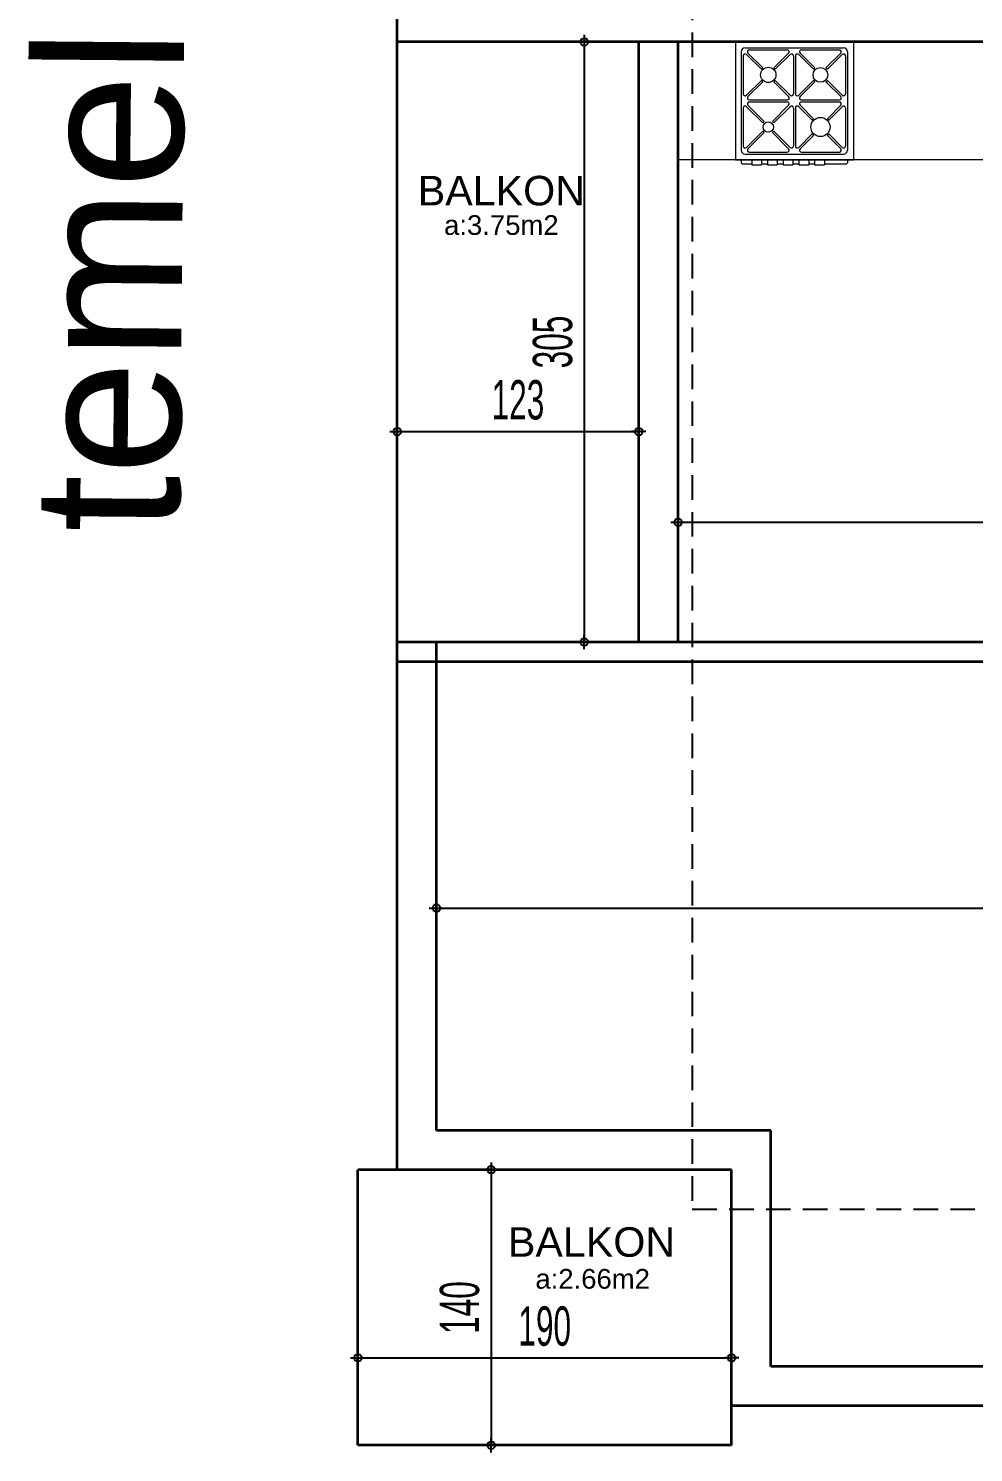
# Model space of a CAD drawing. Extents: x 2485 to 13744, y -6554 to 4135.
# Drawn here: x 11379 to 11860, y -837 to -114 of the extents above; entities that cross this region are included whole.
import ezdxf
from ezdxf.enums import TextEntityAlignment as Align

# ---------------------------------------------------------------- set-up
doc = ezdxf.new("R2010")
doc.units = 0
doc.linetypes.add('DASHED2', pattern=[0.375, 0.25, -0.125])
doc.linetypes.add('DUZ', pattern=[0])
for name, color, linetype in [('alan', 7, 'Continuous'), ('DIM', 7, 'Continuous'), ('mahal', 7, 'Continuous'), ('Y-IMAR', 15, 'DUZ')]:
    doc.layers.add(name, color=color, linetype=linetype)
for name, color, linetype, lineweight in [('DUVAR', 4, 'Continuous', 35), ('IMAR_PARSEL_NO', 18, 'Continuous', 0), ('OLCU10', 2, 'Continuous', 25), ('tefris', 6, 'Continuous', 15)]:
    doc.layers.add(name, color=color, linetype=linetype, lineweight=lineweight)
doc.styles.get("Standard").update_dxf_attribs({"font": 'arial.ttf'})
doc.styles.add('STYLE0', font='', dxfattribs={"height": 1})
doc.styles.add('T', font='ISOt.shx', dxfattribs={"width": 0.6})
doc.styles.get('STYLE0').set_extended_font_data('Arial')
doc.dimstyles.new('DOT2', dxfattribs={"dimtxt": 20, "dimasz": 0.7, "dimexe": 5, "dimexo": 5, "dimgap": 6, "dimtad": 1, "dimdec": 0, "dimdsep": 46, "dimtxsty": 'T', "dimblk1": 'SEL2', "dimblk2": 'SEL2', "dimsah": 1, "dimcen": 0, "dimse1": 1, "dimse2": 1, "dimclrd": 256, "dimclre": 256, "dimclrt": 256, "dimadec": 0, "dimazin": 0, "dimtfac": 1, "dimtdec": 0, "dimtix": 1, "dimtmove": 2, "dimatfit": 3, "dimldrblk": 'SEL2', "dimfxl": 1, "dimtolj": 1, "dimtzin": 0, "dimarcsym": 0})

# ---------------------------------------------------------------- blocks, each defined once
blk = doc.blocks.new('SEL2')
at = {"layer": 'OLCU10'}
for p, q in [((5.25, 0), (-5.25, 0)), ((0, 5.25), (0, -3.95))]:
    blk.add_line(p, q, dxfattribs=at)
blk.add_circle((0, 0), 2.75, dxfattribs=at)
blk = doc.blocks.new('*D112')
at = {"layer": 'Defpoints', "color": 0}
for p in [(12289.63, -560.68), (12289.63, -572.45), (11586.84, -633.19)]:
    blk.add_point(p, dxfattribs=at)
at = {"layer": 'DIM', "lineweight": -2}
blk.add_line((11587.54, -560.68), (12288.93, -560.68), dxfattribs=at)
at = {"layer": 'DIM', "linetype": 'ByBlock', "lineweight": -2, "xscale": 0.7, "yscale": 0.7, "zscale": 0.7}
blk.add_blockref('SEL2', (12289.63, -560.68), dxfattribs=at)
at = {"layer": 'DIM', "linetype": 'ByBlock', "lineweight": -2, "xscale": 0.7, "yscale": 0.7, "zscale": 0.7, "rotation": 180}
blk.add_blockref('SEL2', (11586.84, -560.68), dxfattribs=at)
at = {"layer": 'DIM', "insert": (11938.23, -544.68), "char_height": 20, "attachment_point": 5, "style": 'T'}
blk.add_mtext('\\A1;703', dxfattribs=at)
blk = doc.blocks.new('*D113')
at = {"layer": 'Defpoints', "color": 0}
for p in [(11709.63, -272.97), (12109.63, -272.97), (12109.63, -364.6)]:
    blk.add_point(p, dxfattribs=at)
at = {"layer": 'DIM', "lineweight": -2}
blk.add_line((11710.33, -364.6), (12108.93, -364.6), dxfattribs=at)
at = {"layer": 'DIM', "linetype": 'ByBlock', "lineweight": -2, "xscale": 0.7, "yscale": 0.7, "zscale": 0.7, "rotation": 180}
blk.add_blockref('SEL2', (11709.63, -364.6), dxfattribs=at)
at = {"layer": 'DIM', "linetype": 'ByBlock', "lineweight": -2, "xscale": 0.7, "yscale": 0.7, "zscale": 0.7}
blk.add_blockref('SEL2', (12109.63, -364.6), dxfattribs=at)
at = {"layer": 'DIM', "insert": (11909.63, -348.6), "char_height": 20, "attachment_point": 5, "style": 'T'}
blk.add_mtext('\\A1;400', dxfattribs=at)
blk = doc.blocks.new('*D122')
at = {"layer": 'Defpoints', "color": 0}
for p in [(11566.84, -299.85), (11689.63, -299.85), (11689.63, -318.48)]:
    blk.add_point(p, dxfattribs=at)
at = {"layer": 'DIM', "lineweight": -2}
blk.add_line((11567.54, -318.48), (11688.93, -318.48), dxfattribs=at)
at = {"layer": 'DIM', "linetype": 'ByBlock', "lineweight": -2, "xscale": 0.7, "yscale": 0.7, "zscale": 0.7, "rotation": 180}
blk.add_blockref('SEL2', (11566.84, -318.48), dxfattribs=at)
at = {"layer": 'DIM', "linetype": 'ByBlock', "lineweight": -2, "xscale": 0.7, "yscale": 0.7, "zscale": 0.7}
blk.add_blockref('SEL2', (11689.63, -318.48), dxfattribs=at)
at = {"layer": 'DIM', "insert": (11628.23, -302.48), "char_height": 20, "attachment_point": 5, "style": 'T'}
blk.add_mtext('\\A1;123', dxfattribs=at)
blk = doc.blocks.new('*D123')
at = {"layer": 'Defpoints', "color": 0}
for p in [(11689.63, -120.47), (11661.92, -425.47), (11689.63, -425.47)]:
    blk.add_point(p, dxfattribs=at)
at = {"layer": 'DIM', "lineweight": -2}
blk.add_line((11661.92, -121.17), (11661.92, -424.77), dxfattribs=at)
at = {"layer": 'DIM', "linetype": 'ByBlock', "lineweight": -2, "xscale": 0.7, "yscale": 0.7, "zscale": 0.7}
for p, rotation in [((11661.92, -120.47), 90), ((11661.92, -425.47), 270)]:
    blk.add_blockref('SEL2', p, dxfattribs=dict(at, rotation=rotation))
at = {"layer": 'DIM', "insert": (11645.92, -272.97), "char_height": 20, "attachment_point": 5, "rotation": 90, "style": 'T'}
blk.add_mtext('\\A1;305', dxfattribs=at)
blk = doc.blocks.new('*D124')
at = {"layer": 'Defpoints', "color": 0}
for p in [(11623.5, -693.66), (11614.63, -833.66), (11623.5, -833.66)]:
    blk.add_point(p, dxfattribs=at)
at = {"layer": 'DIM', "lineweight": -2}
blk.add_line((11614.63, -694.36), (11614.63, -832.96), dxfattribs=at)
at = {"layer": 'DIM', "linetype": 'ByBlock', "lineweight": -2, "xscale": 0.7, "yscale": 0.7, "zscale": 0.7}
for p, rotation in [((11614.63, -693.66), 90), ((11614.63, -833.66), 270)]:
    blk.add_blockref('SEL2', p, dxfattribs=dict(at, rotation=rotation))
at = {"layer": 'DIM', "insert": (11598.63, -763.66), "char_height": 20, "attachment_point": 5, "rotation": 90, "style": 'T'}
blk.add_mtext('\\A1;140', dxfattribs=at)
blk = doc.blocks.new('*D125')
at = {"layer": 'Defpoints', "color": 0}
for p in [(11546.84, -794.11), (11736.84, -789.21), (11736.84, -794.11)]:
    blk.add_point(p, dxfattribs=at)
at = {"layer": 'DIM', "lineweight": -2}
blk.add_line((11547.54, -789.21), (11736.14, -789.21), dxfattribs=at)
at = {"layer": 'DIM', "linetype": 'ByBlock', "lineweight": -2, "xscale": 0.7, "yscale": 0.7, "zscale": 0.7, "rotation": 180}
blk.add_blockref('SEL2', (11546.84, -789.21), dxfattribs=at)
at = {"layer": 'DIM', "linetype": 'ByBlock', "lineweight": -2, "xscale": 0.7, "yscale": 0.7, "zscale": 0.7}
blk.add_blockref('SEL2', (11736.84, -789.21), dxfattribs=at)
at = {"layer": 'DIM', "insert": (11641.84, -773.21), "char_height": 20, "attachment_point": 5, "style": 'T'}
blk.add_mtext('\\A1;190', dxfattribs=at)
blk = doc.blocks.new('Firin-2')
at = {"color": 0}
for q in [(-30, -60), (30, 0)]:
    blk.add_line((-30, 0), q, dxfattribs=at)
for p, q in [((-27, -5), (-27, -55)), ((-25, -3), (25, -3)), ((27, -5), (27, -55)), ((30, 0), (30, -60)), ((-25, -57), (25, -57)), ((-30, -60), (30, -60))]:
    blk.add_line(p, q)
at = {"color": 8}
for p, q in [((-26, -7.1213), (-26, -26.3787)), ((-24.2929, -6.4142), (-16.7856, -13.9216)), ((-23.5858, -5.7071), (-16.0785, -13.2145)), ((-22.8787, -4), (-3.6214, -4)), ((-2.9142, -5.7071), (-10.4216, -13.2145)), ((-2.2071, -6.4142), (-9.7145, -13.9216)), ((-0.5, -7.1213), (-0.5, -26.3787)), ((0.5, -7.1213), (0.5, -26.3787)), ((9.7144, -13.9216), (2.2071, -6.4142)), ((10.4215, -13.2145), (2.9142, -5.7071)), ((3.6213, -4), (22.8786, -4)), ((16.0784, -13.2145), (23.5858, -5.7071)), ((16.7855, -13.9216), (24.2929, -6.4142)), ((26, -7.1213), (26, -26.3787)), ((-16.0785, -13.2145), (-16.7856, -13.9216)), ((-10.4216, -13.2145), (-9.7145, -13.9216)), ((9.7144, -13.9216), (10.4215, -13.2145)), ((16.7855, -13.9216), (16.0784, -13.2145)), ((-16.7856, -19.5785), (-24.2929, -27.0858)), ((-16.0785, -20.2856), (-23.5858, -27.7929)), ((-16.7856, -19.5785), (-16.0785, -20.2856)), ((-9.7145, -19.5785), (-10.4216, -20.2856)), ((-10.4216, -20.2856), (-2.9142, -27.7929)), ((-9.7145, -19.5785), (-2.2071, -27.0858)), ((2.2071, -27.0858), (9.7144, -19.5785)), ((2.9142, -27.7929), (10.4215, -20.2856)), ((10.4215, -20.2856), (9.7144, -19.5785)), ((16.0784, -20.2856), (16.7855, -19.5785)), ((23.5858, -27.7929), (16.0784, -20.2856)), ((24.2929, -27.0858), (16.7855, -19.5785)), ((-26, -33.6213), (-26, -52.8787)), ((-24.2929, -32.9142), (-16.0785, -41.1287)), ((-23.5858, -32.2071), (-15.3714, -40.4216)), ((-22.8787, -29.5), (-3.6214, -29.5)), ((-22.8787, -30.5), (-3.6214, -30.5)), ((-11.1287, -40.4216), (-2.9142, -32.2071)), ((-10.4216, -41.1287), (-2.2071, -32.9142)), ((-0.5, -33.6213), (-0.5, -52.8787)), ((0.5, -33.6213), (0.5, -52.8787)), ((2.2071, -32.9142), (9.0073, -39.7145)), ((2.9142, -32.2071), (9.7144, -39.0074)), ((3.6213, -29.5), (22.8786, -29.5)), ((3.6213, -30.5), (22.8786, -30.5)), ((16.7855, -39.0074), (23.5858, -32.2071)), ((17.4926, -39.7145), (24.2929, -32.9142)), ((26, -33.6213), (26, -52.8787)), ((-16.0785, -41.1287), (-15.3714, -40.4216)), ((-11.1287, -40.4216), (-10.4216, -41.1287)), ((9.0073, -39.7145), (9.7144, -39.0074)), ((16.7855, -39.0074), (17.4926, -39.7145)), ((-24.2929, -53.5858), (-16.0785, -45.3713)), ((-23.5858, -54.2929), (-15.3714, -46.0785)), ((-16.0785, -45.3713), (-15.3714, -46.0785)), ((-11.1287, -46.0785), (-10.4216, -45.3713)), ((-11.1287, -46.0785), (-2.9142, -54.2929)), ((-10.4216, -45.3713), (-2.2071, -53.5858)), ((2.2071, -53.5858), (9.0073, -46.7856)), ((2.9142, -54.2929), (9.7144, -47.4927)), ((9.0073, -46.7856), (9.7144, -47.4927)), ((16.7855, -47.4927), (17.4926, -46.7856)), ((16.7855, -47.4927), (23.5858, -54.2929)), ((17.4926, -46.7856), (24.2929, -53.5858)), ((-22.8787, -56), (-3.6214, -56)), ((3.6213, -56), (22.8786, -56)), ((-27, -60.4148), (-27, -61.5)), ((-27, -61.5), (-26.5, -62)), ((-26.5, -62), (-21.6881, -62)), ((-21.6881, -60.4148), (-21.6881, -62.4148)), ((-21.6881, -62.4148), (-16.6881, -62.4148)), ((-16.6881, -60.4148), (-16.6881, -62.4148)), ((-16.6881, -62), (-13.6881, -62)), ((-13.6881, -60.4148), (-13.6881, -62.4148)), ((-13.6881, -62.4148), (-8.6881, -62.4148)), ((-8.6881, -60.4148), (-8.6881, -62.4148)), ((-8.6881, -62), (-5.6881, -62)), ((-5.6881, -60.4148), (-5.6881, -62.4148)), ((-5.6881, -62.4148), (-0.6881, -62.4148)), ((-0.6881, -60.4148), (-0.6881, -62.4148)), ((-0.6881, -62), (2.3119, -62)), ((2.3119, -60.4148), (2.3119, -62.4148)), ((2.3119, -62.4148), (7.3119, -62.4148)), ((7.3119, -60.4148), (7.3119, -62.4148)), ((7.3119, -62), (10.3119, -62)), ((10.3119, -60.4148), (10.3119, -62.4148)), ((10.3119, -62.4148), (15.3119, -62.4148)), ((15.3119, -60.4148), (15.3119, -62.4148)), ((15.3119, -62), (26.5, -62)), ((26.5, -62), (27, -61.5)), ((27, -60.4148), (27, -61.5))]:
    blk.add_line(p, q, dxfattribs=at)
for centre, radius in [((-13.25, -16.75), 3.8928), ((13.25, -16.75), 3.7635), ((-13.25, -43.25), 2.6357), ((13.25, -43.25), 4.8755)]:
    blk.add_circle(centre, radius, dxfattribs=at)
for centre, start, end in [((-25, -5), 90, 180), ((25, -5), 0, 90), ((-25, -55), 180, 270), ((25, -55), 270, 0)]:
    blk.add_arc(centre, 2, start, end)
for centre, start, end in [((-25, -7.1213), 45, 180), ((-22.8787, -5), 90, 225), ((-3.6214, -5), 315, 90), ((-1.5, -7.1213), 0, 135), ((1.5, -7.1213), 45, 180), ((3.6213, -5), 90, 225), ((22.8786, -5), 315, 90), ((25, -7.1213), 0, 135), ((-25, -26.3787), 180, 315), ((-22.8787, -28.5), 135, 270), ((-3.6214, -28.5), 270, 45), ((-1.5, -26.3787), 225, 0), ((1.5, -26.3787), 180, 315), ((3.6213, -28.5), 135, 270), ((22.8786, -28.5), 270, 45), ((25, -26.3787), 225, 0), ((-25, -33.6213), 45, 180), ((-22.8787, -31.5), 90, 225), ((-3.6214, -31.5), 315, 90), ((-1.5, -33.6213), 0, 135), ((1.5, -33.6213), 45, 180), ((3.6213, -31.5), 90, 225), ((22.8786, -31.5), 315, 90), ((25, -33.6213), 0, 135), ((-25, -52.8787), 180, 315), ((-22.8787, -55), 135, 270), ((-3.6214, -55), 270, 45), ((-1.5, -52.8787), 225, 0), ((1.5, -52.8787), 180, 315), ((3.6213, -55), 135, 270), ((22.8786, -55), 270, 45), ((25, -52.8787), 225, 0)]:
    blk.add_arc(centre, 1, start, end, dxfattribs=at)

msp = doc.modelspace()

# ---------------------------------------------------------------- linework, layer by layer
at = {"layer": 'DUVAR'}
for p, q in [((11566.838, -693.657), (11566.838, 582.709)), ((12419.632, -120.474), (11566.838, -120.474)), ((11689.632, -425.474), (11689.632, -120.474)), ((11709.632, -425.474), (11709.632, -120.474)), ((12155.41, -425.474), (11566.838, -425.474)), ((11586.838, -673.657), (11586.838, -425.474)), ((12155.41, -435.474), (11566.838, -435.474)), ((11756.838, -673.657), (11586.838, -673.657)), ((11756.838, -793.657), (11756.838, -673.657)), ((11736.838, -693.657), (11546.838, -693.657)), ((11546.838, -833.657), (11546.838, -693.657)), ((11736.838, -833.657), (11736.838, -693.657)), ((13600.166, -793.657), (11756.838, -793.657)), ((13743.665, -813.657), (11736.838, -813.657)), ((11736.838, -833.657), (11546.838, -833.657))]:
    msp.add_line(p, q, dxfattribs=at)
at = {"layer": 'tefris'}
msp.add_line((12109.632, -180.474), (11709.632, -180.474), dxfattribs=at)
at = {"layer": 'Y-IMAR', "linetype": 'DASHED2', "ltscale": 50}
msp.add_lwpolyline([(13640.166, -713.657), (13598.229, 505.235), (11716.838, 484.367), (11716.838, -713.657)], close=True, dxfattribs=at)

# ---------------------------------------------------------------- block references
at = {"layer": 'tefris'}
msp.add_blockref('Firin-2', (11768.749, -120.474), dxfattribs=at)

# ---------------------------------------------------------------- texts
at = {"layer": 'alan'}
for s, p in [('a:3.75m2', (11619.784, -218.533)), ('a:2.66m2', (11666.211, -754.057))]:
    msp.add_text(s, height=10, dxfattribs=at).set_placement(p, align=Align.CENTER)
at = {"layer": 'IMAR_PARSEL_NO', "color": 0, "style": 'STYLE0'}
msp.add_text('temel sokak', height=75, rotation=89.490688, dxfattribs=at).set_placement((11456.226, -369.992))
at = {"layer": 'mahal'}
for p in [(11619.784, -203.533), (11665.636, -737.845)]:
    msp.add_text('BALKON', height=15, dxfattribs=at).set_placement(p, align=Align.CENTER)

# ---------------------------------------------------------------- dimensions: what is measured, and where the dimension line sits
at = {"layer": 'DIM'}
for base, p1, p2, picture, middle in [((11661.922, -425.474), (11689.632, -120.474), (11689.632, -425.474), '*D123', (11645.922, -272.974)), ((11614.626, -833.657), (11623.504, -693.657), (11623.504, -833.657), '*D124', (11598.626, -763.657))]:
    dim = msp.add_linear_dim(base=base, p1=p1, p2=p2, angle=90, dimstyle='DOT2', dxfattribs=at)
    dim.commit()
    dim.dimension.update_dxf_attribs({"geometry": picture, "text_midpoint": middle})
for base, p1, p2, picture, middle in [((12109.632, -364.597), (11709.632, -272.974), (12109.632, -272.974), '*D113', (11909.632, -348.597)), ((11689.632, -318.482), (11566.838, -299.854), (11689.632, -299.854), '*D122', (11628.235, -302.482)), ((12289.632, -560.683), (11586.838, -633.188), (12289.632, -572.448), '*D112', (11938.235, -544.683)), ((11736.838, -789.206), (11546.838, -794.108), (11736.838, -794.108), '*D125', (11641.838, -773.206))]:
    dim = msp.add_linear_dim(base=base, p1=p1, p2=p2, dimstyle='DOT2', dxfattribs=at)
    dim.commit()
    dim.dimension.update_dxf_attribs({"geometry": picture, "text_midpoint": middle})

doc.saveas('drawing.dxf')
